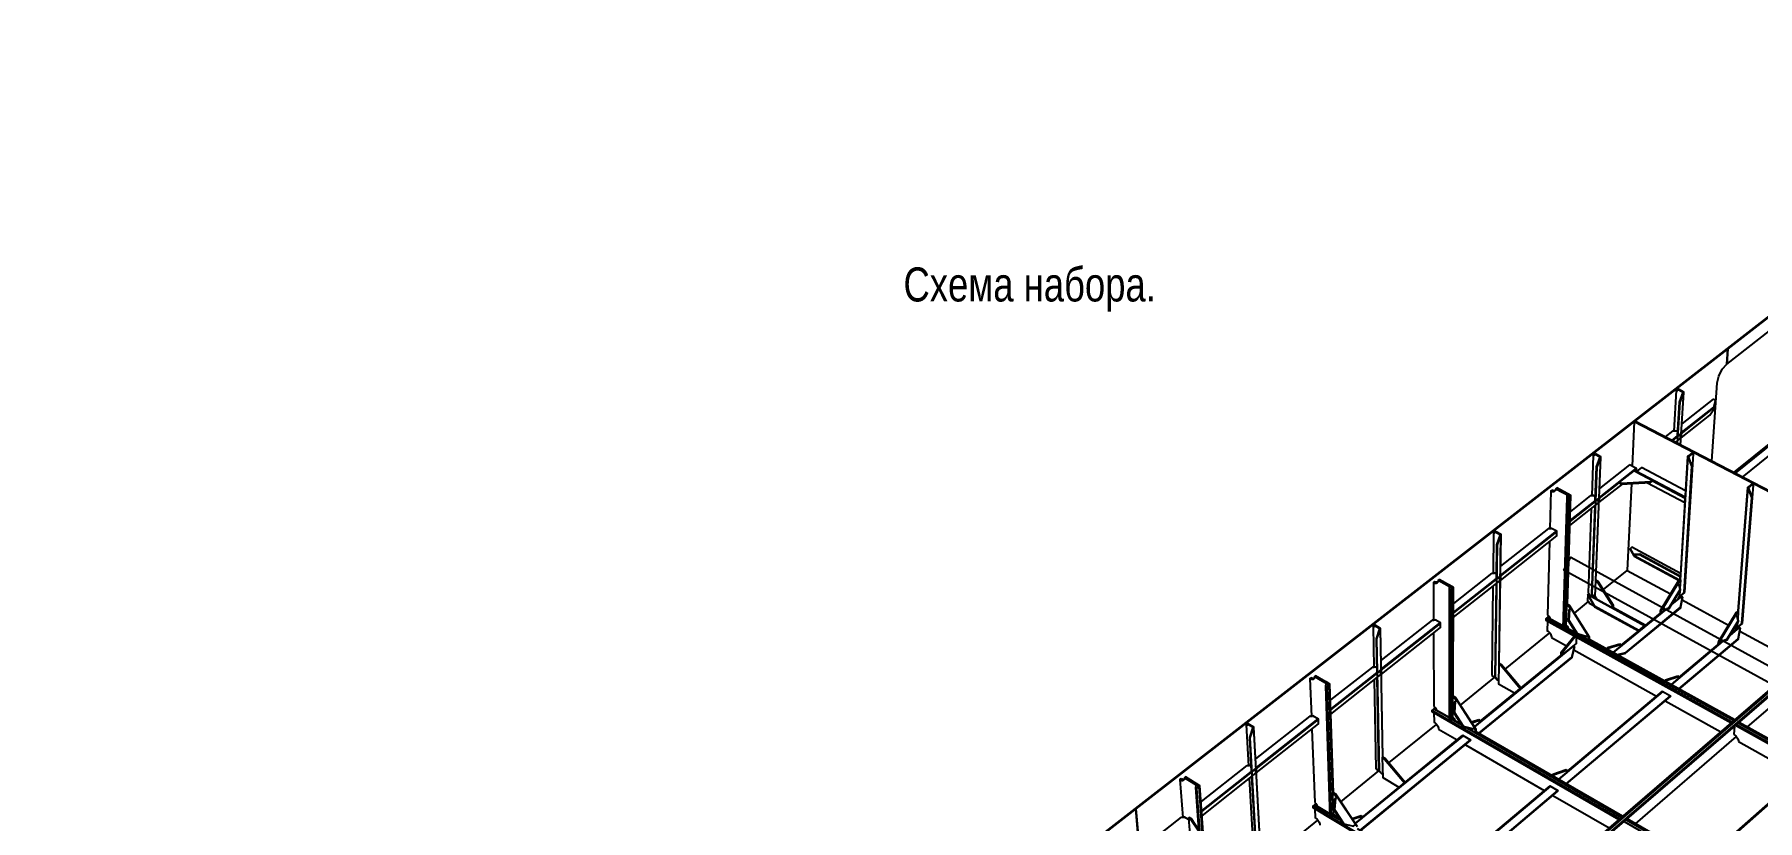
# Model space of a CAD drawing. Header units: millimetres. Extents: x 149544 to 197467, y -3118 to 25363.
# Drawn here: x 189369 to 193917, y 3434 to 5510 of the extents above; entities that cross this region are included whole.
import ezdxf

# ---------------------------------------------------------------- set-up
doc = ezdxf.new("R2010")
doc.units = ezdxf.units.MM
doc.header["$MEASUREMENT"] = 0
doc.layers.add('pen_7', color=1, linetype='Continuous')
doc.styles.add('style5', font='arial.ttf', dxfattribs={"height": 3})

msp = doc.modelspace()

# ---------------------------------------------------------------- linework, layer by layer
at = {"color": 0, "linetype": 'Continuous'}
for p, q in [((193838.9, 4680.1), (193837, 4681)), ((193706.7, 4570.5), (193706.2, 4570.3)), ((193714.1, 4425.8), (193722.4, 4565.7)), ((193706.4, 4449.5), (193711.7, 4538.7)), ((193715.9, 4456.9), (193802.2, 4524.9)), ((193800.1, 4546.9), (193717.4, 4481.9)), ((194076, 4532), (193854, 4353.1)), ((193857.7, 4351.2), (194067.2, 4520.2)), ((193705.2, 4450.1), (193690.2, 4438.2)), ((193715, 4456.2), (193691.4, 4437.6)), ((193691.4, 4437.6), (193706.4, 4449.5)), ((193691.4, 4437.6), (193706.4, 4449.5)), ((193704.4, 4436.1), (193704.1, 4431)), ((193706.4, 4449.5), (193705.2, 4450.1)), ((193706.4, 4449.5), (193705.2, 4450.1)), ((193705.3, 4430.4), (193705.7, 4437.2)), ((193715.2, 4444.6), (193715.9, 4456.9)), ((193715.9, 4455.7), (193715.9, 4456.9)), ((193487.5, 4399.9), (193487, 4399.7)), ((193489.2, 4278.2), (193492.6, 4367.6)), ((193490.5, 4069), (193503.3, 4394.9)), ((193579.5, 4373.5), (193500, 4311)), ((193732.7, 4395.7), (193712.6, 4069.8)), ((193745.7, 4402.2), (193745.5, 4402.2)), ((193499, 4286), (193597.8, 4363.8)), ((193726, 4286.8), (193596.7, 4354.9)), ((193727.1, 4305.3), (193611.2, 4366.3)), ((193382.8, 4305.4), (193381.2, 4304.9)), ((193415.2, 4005), (193424.3, 4292.4)), ((193498, 4285.2), (193422.2, 4225.4)), ((193487.9, 4278.9), (193422.2, 4227.1)), ((193422.2, 4225.4), (193489.2, 4278.2)), ((193422.2, 4225.4), (193489.2, 4278.2)), ((193489.2, 4278.2), (193487.9, 4278.9)), ((193489.2, 4278.2), (193487.9, 4278.9)), ((193498.5, 4273.7), (193499, 4286)), ((193498.9, 4284.7), (193499, 4286)), ((193726, 4286.8), (193725.2, 4274.5)), ((193726, 4286.8), (193725.9, 4285.5)), ((193890.8, 4313.4), (193865.4, 3987.5)), ((193903.7, 4320), (193903.5, 4320)), ((193478.3, 4257.7), (193470, 4035.2)), ((193224.1, 4195), (193223.7, 4194.8)), ((193235.3, 3849), (193240, 4189.6)), ((193228.2, 4072.6), (193229.4, 4161.9)), ((193368.2, 4170.8), (193363, 3976.5)), ((193510.2, 4044), (193573.2, 4094.9)), ((193591.7, 4131.9), (193710.4, 4068)), ((193605.8, 4136.5), (193713.1, 4078.7)), ((193072.6, 4063.7), (193071.1, 4063.3)), ((193113.9, 3762.4), (193114.2, 4049.7)), ((193215.4, 4087.2), (193114.2, 4007.6)), ((193237.4, 4079.8), (193114.2, 3982.6)), ((193227, 4073.2), (193114.2, 3984.3)), ((193114.2, 3982.6), (193228.2, 4072.6)), ((193114.2, 3982.6), (193228.2, 4072.6)), ((193218.5, 4052.7), (193215.8, 3817.5)), ((193227, 4073.2), (193228.2, 4072.6)), ((193227, 4073.2), (193228.2, 4072.6)), ((193238.3, 4068.3), (193238.5, 4080.6)), ((193238.4, 4079.4), (193238.5, 4080.6)), ((193713.1, 4078.7), (193712.6, 4069.8)), ((193433.6, 3982.1), (193471.1, 4012.3)), ((193473.8, 4030.2), (193470.8, 4031.9)), ((193488.6, 4022.1), (193488.7, 4024.7)), ((193491.3, 4020.6), (193488.6, 4022.1)), ((193491.3, 4020.6), (193488.6, 4022.1)), ((193716.2, 4025.8), (193690.2, 4004.4)), ((193714.4, 4026.8), (193709.1, 4022.4)), ((193711.1, 4025.2), (193725.2, 4036.8)), ((193717.9, 4016.6), (193840.5, 3950.2)), ((193849.7, 3693.7), (193358, 3966.7)), ((193403, 3948.4), (193362.9, 3970.6)), ((193367.9, 3971.1), (193365.3, 3972.6)), ((193604, 3935.9), (193487, 4000.2)), ((193673.8, 3990.8), (193536.4, 3877.7)), ((193536.4, 3877.7), (193673.8, 3990.8)), ((193620.8, 3949.7), (193536.5, 3995.9)), ((193660.2, 3982.1), (193555.6, 3896)), ((193660.2, 3982.1), (193555.6, 3896)), ((193683.3, 3994.9), (193677.3, 3993)), ((192906, 3947.4), (192905.6, 3947.3)), ((192913.1, 3824.2), (192911.4, 3913.6)), ((192928.2, 3601.4), (192921.9, 3941.6)), ((193062.1, 3929.3), (193062.9, 3735.1)), ((193250.7, 3834.2), (193368.7, 3929.6)), ((193373.5, 3917.2), (193413.2, 3895.1)), ((193438.5, 3928.6), (193410.9, 3944)), ((193410.9, 3944), (193438.5, 3928.6)), ((193413.3, 3946), (193413.4, 3948.5)), ((193416.3, 3944.3), (193413.3, 3946)), ((193416.3, 3944.3), (193413.3, 3946)), ((193854.5, 3697.9), (193445.3, 3924.9)), ((193471.9, 3916.8), (193468.1, 3922.8)), ((193856.9, 3699.9), (193473.6, 3912.5)), ((193620.8, 3949.7), (193604, 3935.9)), ((193620.8, 3949.7), (193619.3, 3948.5)), ((193868.3, 3943.5), (193843.9, 3922.9)), ((193866.5, 3944.5), (193861.3, 3940.2)), ((193863.2, 3942.8), (193877.3, 3954.6)), ((193870.1, 3934.1), (194015.2, 3855.6)), ((194073.6, 3873.2), (190917.8, 1154.4)), ((193430.6, 3894.9), (193169.6, 3682)), ((193169.6, 3682), (193430.6, 3894.9)), ((193398.1, 3870.8), (193183.5, 3695.9)), ((193398.1, 3870.8), (193183.5, 3695.9)), ((193429.5, 3874.1), (193429.9, 3874.5)), ((193429.9, 3874.5), (193430, 3876.2)), ((193432, 3884.7), (193650.5, 3762.9)), ((193520.9, 3890), (193518.2, 3887.8)), ((193550.6, 3869.8), (193553.2, 3871.9)), ((193825.6, 3907.6), (193689.3, 3792.9)), ((193689.3, 3792.9), (193825.6, 3907.6)), ((193812.5, 3899.1), (193708.4, 3811.6)), ((193812.5, 3899.1), (193708.4, 3811.6)), ((194009.3, 3826.6), (190911.2, 1159.9)), ((190911.2, 1159.9), (194009.3, 3826.6)), ((192900.4, 3839.6), (192789.7, 3752.5)), ((192911.9, 3824.9), (192790.4, 3729.2)), ((192922.8, 3831.8), (192790.5, 3727.5)), ((192790.5, 3727.5), (192913.1, 3824.2)), ((192790.5, 3727.5), (192913.1, 3824.2)), ((192911.9, 3824.9), (192913.1, 3824.2)), ((192911.9, 3824.9), (192913.1, 3824.2)), ((192924.1, 3820.4), (192923.9, 3832.7)), ((192923.9, 3831.5), (192923.9, 3832.7)), ((193890.7, 3681.2), (194053.4, 3821.8)), ((193994, 3817.9), (190907.9, 1162.6)), ((193994, 3817.9), (190907.9, 1162.6)), ((192746.5, 3809.7), (192745.2, 3809.4)), ((192797.7, 3507.7), (192788.3, 3794.5)), ((192905, 3805.3), (192909.8, 3570.4)), ((193132.9, 3738.9), (193224.1, 3812.7)), ((193215.8, 3817.5), (193225, 3812.2)), ((193292, 3784.4), (193290.5, 3783.2)), ((193665.5, 3775.5), (193413.5, 3563.7)), ((193665.5, 3775.5), (193413.5, 3563.7)), ((193665.5, 3775.5), (193687.1, 3763.5)), ((193665.5, 3775.5), (193667.4, 3774.5)), ((193674.1, 3805), (193671.5, 3802.8)), ((193067.7, 3730), (193065.5, 3731.3)), ((193667.4, 3774.5), (193391.9, 3542.8)), ((193391.9, 3542.8), (193667.4, 3774.5)), ((193411.8, 3531.3), (193687.1, 3763.5)), ((193687.1, 3763.5), (193411.8, 3531.3)), ((193413, 3530.7), (193687, 3761.8)), ((193673.3, 3750.2), (193820.1, 3668.3)), ((193687.1, 3763.5), (193687, 3761.8)), ((192571.4, 3687.1), (192571.1, 3687)), ((192943.9, 3586.2), (193070, 3688.1)), ((193553.3, 3438.7), (193057.8, 3725.1)), ((193102.9, 3706.1), (193062.9, 3729.2)), ((193135.8, 3687.2), (193111.3, 3701.3)), ((193111.3, 3701.3), (193135.8, 3687.2)), ((193113.8, 3703.4), (193113.8, 3705.6)), ((193116.6, 3701.8), (193113.8, 3703.4)), ((193116.6, 3701.8), (193113.8, 3703.4)), ((193181.7, 3700.3), (193161.9, 3693.9)), ((193856.9, 3699.9), (193849.7, 3693.7)), ((193856.9, 3699.9), (193854.5, 3697.9)), ((193862.2, 3687.5), (193861.4, 3687.5)), ((193861.4, 3687.5), (193862.2, 3687.5)), ((193864.6, 3689.5), (193863.8, 3689.6)), ((194427.7, 3379.9), (193866.5, 3691.2)), ((192581.9, 3563.2), (192577, 3652.3)), ((192605.8, 3341.5), (192587.3, 3680.8)), ((192740.6, 3675.6), (192748.1, 3481.9)), ((193140.3, 3658.2), (192855.4, 3425.9)), ((192855.4, 3425.9), (193140.3, 3658.2)), ((192867.4, 3408), (193159.7, 3646.9)), ((193159.7, 3646.9), (192867.4, 3408)), ((192868.7, 3407.3), (193159.7, 3645.2)), ((193138.5, 3659.2), (192872.3, 3442.3)), ((193138.5, 3659.2), (192872.3, 3442.3)), ((193075.1, 3675.6), (193123.9, 3647.3)), ((193138.5, 3659.2), (193159.7, 3646.9)), ((193138.5, 3659.2), (193140.3, 3658.2)), ((193558.4, 3443.1), (193149.9, 3679)), ((193159.7, 3646.9), (193159.7, 3645.2)), ((193172.6, 3672.5), (193168.6, 3678.6)), ((193560.9, 3445.2), (193174.6, 3668.3)), ((193595, 3425.6), (193861.2, 3655.7)), ((193856.7, 3683.4), (193854.9, 3661.1)), ((193866.5, 3642.4), (194028.3, 3552.3)), ((193146.3, 3634.3), (193354.1, 3513.7)), ((192569.4, 3579.4), (192448.2, 3484.1)), ((192580.7, 3563.9), (192449.8, 3460.8)), ((192592.1, 3571.2), (192450, 3459.2)), ((192450, 3459.2), (192581.9, 3563.2)), ((192450, 3459.2), (192581.9, 3563.2)), ((192580.7, 3563.9), (192581.9, 3563.2)), ((192580.7, 3563.9), (192581.9, 3563.2)), ((192593.9, 3559.8), (192593.2, 3572.1)), ((192593.3, 3570.9), (192593.2, 3572.1)), ((192817.2, 3483.7), (192917.8, 3565.1)), ((192909.8, 3570.4), (192917, 3566.1)), ((193376.9, 3555.7), (193374, 3553.2)), ((194045.1, 3564.4), (193772.6, 3323)), ((193772.6, 3323), (194045.1, 3564.4)), ((194043.2, 3565.5), (193794.1, 3345)), ((194043.2, 3565.5), (193794.1, 3345)), ((192403.5, 3542.4), (192402.3, 3542.2)), ((192454.8, 3391.1), (192445.3, 3525.9)), ((192575.5, 3545.3), (192588.7, 3311.1)), ((192986.4, 3535.3), (192984.8, 3534)), ((193370.5, 3524.9), (193079.6, 3280.3)), ((193079.6, 3280.3), (193370.5, 3524.9)), ((193099.7, 3268.2), (193390.4, 3513.3)), ((193390.4, 3513.3), (193099.7, 3268.2)), ((193100.9, 3267.5), (193390.4, 3511.6)), ((193368.6, 3526), (193104, 3303.4)), ((193368.6, 3526), (193104, 3303.4)), ((193368.6, 3526), (193390.4, 3513.3)), ((193368.6, 3526), (193370.5, 3524.9)), ((193390.4, 3513.3), (193390.4, 3511.6)), ((192276, 3464.8), (192274.1, 3465.9)), ((192285.7, 3356.3), (192276, 3464.8)), ((193242, 3170.8), (192742.9, 3471.7)), ((192788, 3452), (192748.3, 3476)), ((192752.7, 3477.1), (192751, 3478.2)), ((193377.1, 3500.4), (193525.2, 3414.5)), ((192817.6, 3434.3), (192796.9, 3446.7)), ((192796.9, 3446.7), (192817.6, 3434.3)), ((192799.6, 3448.9), (192799.6, 3450.7)), ((192802.1, 3447.4), (192799.6, 3448.9)), ((192802.1, 3447.4), (192799.6, 3448.9)), ((192870.4, 3446.7), (192846.9, 3438.7)), ((193560.9, 3445.2), (193553.3, 3438.7)), ((193560.9, 3445.2), (193558.4, 3443.1)), ((193568.8, 3434.6), (193568.1, 3434.7)), ((194136.8, 3109), (193570.5, 3436.1))]:
    msp.add_line(p, q, dxfattribs=at)
for points in [[(194905.4, 5509.5), (193838.9, 4680.1), (193836, 4639.5), (194097.5, 4843.6), (194106.3, 4848), (194113.1, 4846.2), (194116.6, 4838.5), (194214.5, 4915.1)], [(194903.1, 5495.4), (194905.4, 5509.5), (194903.6, 5510.2), (193837, 4681), (193838.9, 4680.1), (194905.4, 5509.5)], [(193796.4, 4383), (193810.5, 4590.2), (193814.7, 4608.1), (193824.1, 4626.2), (193836, 4639.5), (193838.9, 4680.1), (193837, 4681), (192274.1, 3465.9), (192276, 3464.8), (193838.9, 4680.1)], [(193838.9, 4680.1), (192276, 3464.8), (192285.7, 3356.3)], [(193836, 4639.5), (193836, 4639.5), (193838.9, 4680.1)], [(193721.5, 4565), (193707.3, 4572.2), (193707.2, 4571.4), (193706.9, 4570.7), (193706.5, 4570.2), (193705.9, 4569.8), (193705.2, 4569.6), (193704.4, 4569.5), (193703.6, 4569.7), (193702.8, 4570), (193696.5, 4462.2)], [(193703.7, 4570.8), (193702.8, 4570), (193703.6, 4569.7), (193704.6, 4570.4), (193703.7, 4570.8)], [(193704.6, 4570.4), (193703.6, 4569.7), (193704.4, 4569.5), (193705.4, 4570.3), (193704.6, 4570.4)], [(193705.4, 4570.3), (193704.4, 4569.5), (193705.2, 4569.6), (193706.2, 4570.3), (193705.4, 4570.3)], [(193706.2, 4570.3), (193705.2, 4569.6), (193705.9, 4569.8), (193706.6, 4570.3)], [(193714.1, 4425.8), (193722.4, 4565.7), (193721.5, 4565), (193711.7, 4538.7), (193705.3, 4430.4)], [(193706.6, 4570.3), (193705.9, 4569.8), (193706.5, 4570.2)], [(193708.3, 4573), (193707.3, 4572.2), (193721.5, 4565), (193722.4, 4565.7), (193708.3, 4573)], [(193721.5, 4565), (193720.2, 4565.6), (193710.5, 4539.4), (193711.7, 4538.7), (193721.5, 4565)], [(193722.4, 4565.7), (193721.5, 4565), (193713.2, 4426.3)], [(193722.4, 4565.7), (193721.2, 4566.4), (193720.2, 4565.6), (193721.5, 4565), (193722.4, 4565.7)], [(193711.7, 4538.7), (193710.5, 4539.4), (193705.2, 4450.1)], [(193802.2, 4524.9), (193715.9, 4456.9), (193715.2, 4444.6), (193790.8, 4504.3), (193801.9, 4520.6), (193802.2, 4524.9), (193800.9, 4525.5), (193716, 4458.6)], [(193715.9, 4456.9), (193802.2, 4524.9), (193806.2, 4543.8), (193800.1, 4546.9)], [(193715.9, 4456.9), (193715.9, 4455.7), (193802.1, 4523.7), (193802.2, 4524.9), (193715.9, 4456.9)], [(193802.2, 4524.9), (193802.1, 4523.7), (193806.1, 4542.6), (193806.2, 4543.8), (193802.2, 4524.9)], [(194067.2, 4520.2), (194066.1, 4520.7), (193856.5, 4351.8)], [(193877.5, 4340.9), (194064.6, 4492.2), (194067.2, 4520.2), (193857.7, 4351.2)], [(195273.8, 3614), (193591.9, 4488), (193586.3, 4369.9)], [(195274.7, 3614.9), (193592.9, 4488.8), (193591.9, 4488), (195273.8, 3614), (195274.7, 3614.9)], [(193705.9, 4460.9), (193701, 4463.4), (193700.3, 4463), (193699.4, 4462.6), (193698.4, 4462.4), (193697.4, 4462.2), (193696.3, 4462.2), (193695.3, 4462.4), (193694.3, 4462.7), (193693.4, 4463), (193673.1, 4447.1)], [(193700.4, 4432.9), (193714.2, 4443.9), (193715, 4456.2), (193691.4, 4437.6)], [(193692.3, 4437.1), (193714.9, 4455), (193715, 4456.2)], [(193502.3, 4394.1), (193488, 4401.6), (193487.9, 4400.8), (193487.6, 4400.1), (193487.2, 4399.6), (193486.7, 4399.2), (193486, 4399), (193485.2, 4399), (193484.4, 4399.1), (193483.5, 4399.5), (193479.5, 4291.5)], [(193490.5, 4069), (193503.3, 4394.9), (193502.3, 4394.1), (193492.6, 4367.6), (193479.8, 4032.6), (193487.7, 4021.3), (193488.6, 4022.1)], [(193484.5, 4400.3), (193483.5, 4399.5), (193484.4, 4399.1), (193485.4, 4399.9), (193484.5, 4400.3)], [(193485.4, 4399.9), (193484.4, 4399.1), (193485.2, 4399), (193486.2, 4399.7), (193485.4, 4399.9)], [(193486.2, 4399.7), (193485.2, 4399), (193486, 4399), (193487, 4399.7), (193486.2, 4399.7)], [(193487, 4399.7), (193486, 4399), (193486.7, 4399.2), (193487.3, 4399.7)], [(193487.3, 4399.7), (193486.7, 4399.2), (193487.2, 4399.6)], [(193492.6, 4367.6), (193491.4, 4368.2), (193487.9, 4278.9)], [(193489, 4402.4), (193488, 4401.6), (193502.3, 4394.1), (193503.3, 4394.9), (193489, 4402.4)], [(193503.3, 4394.9), (193502.3, 4394.1), (193489.5, 4068.3)], [(193502.3, 4394.1), (193501, 4394.8), (193491.4, 4368.2), (193492.6, 4367.6), (193502.3, 4394.1)], [(193499, 4286), (193597.8, 4363.8), (193579.5, 4373.5)], [(193503.3, 4394.9), (193502, 4395.5), (193501, 4394.8), (193502.3, 4394.1), (193503.3, 4394.9)], [(193710.6, 4025.4), (193711.1, 4025.2), (193723.1, 4037.5), (193744, 4369.6), (193734, 4395.1), (193732.7, 4395.7), (193712.6, 4069.8)], [(193713.8, 4069.2), (193734, 4395.1), (193732.7, 4395.7)], [(193744, 4369.6), (193723.1, 4037.5), (193724, 4038.3), (193745, 4370.4), (193744, 4369.6)], [(193725.2, 4036.8), (193748.3, 4402.2), (193747.6, 4401.8), (193747, 4401.5), (193746.4, 4401.5), (193746, 4401.6), (193745.6, 4401.9), (193745.3, 4402.5), (193745.2, 4403.1), (193745.2, 4403.9), (193734, 4395.1)], [(193743.9, 4404.6), (193732.7, 4395.7), (193734, 4395.1), (193745.2, 4403.9), (193743.9, 4404.6)], [(193732.7, 4395.7), (193734, 4395.1), (193734.9, 4395.8), (193733.7, 4396.5), (193732.7, 4395.7)], [(193734, 4395.1), (193744, 4369.6), (193745, 4370.4), (193734.9, 4395.8), (193734, 4395.1)], [(193745.6, 4401.9), (193746.4, 4401.5), (193747, 4401.5), (193745.7, 4402.2)], [(193746, 4401.6), (193746.4, 4401.5), (193745.6, 4401.9)], [(193746.4, 4402.4), (193745.7, 4402.2), (193747, 4401.5), (193747.6, 4401.8), (193746.4, 4402.4)], [(193747, 4402.9), (193746.4, 4402.4), (193747.6, 4401.8), (193748.3, 4402.2), (193747, 4402.9)], [(193597.8, 4363.8), (193499, 4286), (193498.5, 4273.7), (193560.5, 4322.6)], [(193499, 4286), (193498.9, 4284.7), (193551.7, 4326.3)], [(193591.5, 4357.6), (193597.7, 4362.6), (193597.8, 4363.8), (193499, 4286)], [(193595, 4355.8), (193597.6, 4359.5), (193597.8, 4363.8), (193596.6, 4364.5), (193499.1, 4287.6)], [(193551.8, 4327.5), (193551.7, 4325.7), (193557.8, 4322.5), (193557.9, 4324.3), (193551.8, 4327.5)], [(193634.7, 4328.5), (193639.6, 4332.3), (193590.6, 4358.1), (193551.8, 4327.5), (193557.9, 4324.3), (193634.7, 4328.5)], [(193557.9, 4324.3), (193557.8, 4322.5), (193634.6, 4326.6), (193634.7, 4328.5), (193557.9, 4324.3)], [(193584.1, 4323.9), (193573.2, 4094.9), (193687.8, 4032.9)], [(193611.2, 4366.3), (193596.7, 4354.9), (193726, 4286.8)], [(193726.1, 4288), (193597.6, 4355.7), (193596.7, 4354.9)], [(193627.1, 4326.2), (193725.2, 4274.5), (193726, 4286.8), (193596.7, 4354.9), (193726, 4286.8)], [(193634.7, 4328.5), (193634.6, 4326.6), (193639.5, 4330.5), (193639.6, 4332.3), (193634.7, 4328.5)], [(193639.5, 4331.1), (193725.9, 4285.5), (193726, 4286.8)], [(193877.3, 3954.6), (193906.3, 4320.1), (193905.6, 4319.6), (193905, 4319.4), (193904.4, 4319.3), (193904, 4319.4), (193903.6, 4319.8), (193903.4, 4320.3), (193903.2, 4320.9), (193903.2, 4321.7), (193892.1, 4312.7)], [(193902, 4322.4), (193890.8, 4313.4), (193892.1, 4312.7), (193903.2, 4321.7), (193902, 4322.4)], [(193421.8, 4290.5), (193384.5, 4310.4), (193384.2, 4308.1), (193383.4, 4306.1), (193382.2, 4304.6), (193380.6, 4303.5), (193378.7, 4302.9), (193376.5, 4302.9), (193374.2, 4303.5), (193371.7, 4304.5), (193369.1, 4204.5)], [(193374.3, 4306.5), (193371.7, 4304.5), (193374.2, 4303.5), (193376.7, 4305.4), (193374.3, 4306.5)], [(193376.7, 4305.4), (193374.2, 4303.5), (193376.5, 4302.9), (193379, 4304.9), (193376.7, 4305.4)], [(193379, 4304.9), (193376.5, 4302.9), (193378.7, 4302.9), (193381.2, 4304.9), (193379, 4304.9)], [(193381.2, 4304.9), (193378.7, 4302.9), (193380.6, 4303.5), (193382.5, 4305)], [(193382.5, 4305), (193380.6, 4303.5), (193382.2, 4304.6)], [(193387, 4312.4), (193384.5, 4310.4), (193421.8, 4290.5), (193424.3, 4292.4), (193387, 4312.4)], [(193406, 3940), (193416.8, 4286.5), (193413.4, 4288.3), (193402.8, 3941.8), (193406, 3940)], [(193415.2, 4005), (193424.3, 4292.4), (193416.8, 4286.5), (193406, 3940), (193413.3, 3946)], [(193424.3, 4292.4), (193421.8, 4290.5), (193410.9, 3944), (193413.3, 3946), (193413.4, 3948.5)], [(193424.3, 4292.4), (193414.4, 4297.8), (193413.4, 4288.3), (193416.8, 4286.5), (193424.3, 4292.4)], [(193421.8, 4213.1), (193497.5, 4272.9), (193498, 4285.2), (193422.2, 4225.4)], [(193422.2, 4224.2), (193498, 4283.9), (193498, 4285.2)], [(193488.4, 4290.3), (193483.9, 4292.7), (193483.2, 4292.2), (193482.3, 4291.8), (193481.3, 4291.6), (193480.2, 4291.4), (193479.2, 4291.5), (193478.1, 4291.6), (193477.1, 4291.9), (193476.2, 4292.3), (193423, 4250.4)], [(193862.8, 3943), (193863.2, 3942.8), (193875.7, 3955.1), (193902, 4287.1), (193892.1, 4312.7), (193890.8, 4313.4), (193865.4, 3987.5)], [(193866.7, 3986.8), (193892.1, 4312.7), (193890.8, 4313.4)], [(193902, 4287.1), (193875.7, 3955.1), (193876.7, 3955.9), (193903, 4287.9), (193902, 4287.1)], [(193890.8, 4313.4), (193892.1, 4312.7), (193893.1, 4313.5), (193891.8, 4314.2), (193890.8, 4313.4)], [(193892.1, 4312.7), (193902, 4287.1), (193903, 4287.9), (193893.1, 4313.5), (193892.1, 4312.7)], [(193904.3, 4320.3), (193903.7, 4320), (193905, 4319.4), (193905.6, 4319.6), (193904.3, 4320.3)], [(193903.7, 4319.7), (193904.4, 4319.3), (193905, 4319.4), (193903.7, 4320)], [(193904, 4319.4), (193904.4, 4319.3), (193903.7, 4319.7)], [(193905, 4320.7), (193904.3, 4320.3), (193905.6, 4319.6), (193906.3, 4320.1), (193905, 4320.7)], [(193487.4, 4264.9), (193478.6, 4033.2), (193479.8, 4032.6), (193488.7, 4265.9)], [(193238.9, 4188.8), (193224.6, 4196.6), (193224.5, 4195.8), (193224.2, 4195.1), (193223.8, 4194.6), (193223.3, 4194.2), (193222.6, 4194), (193221.9, 4194), (193221, 4194.2), (193220.2, 4194.6), (193218.9, 4086.4)], [(193221.2, 4195.4), (193220.2, 4194.6), (193221, 4194.2), (193222.1, 4195), (193221.2, 4195.4)], [(193222.1, 4195), (193221, 4194.2), (193221.9, 4194), (193222.9, 4194.8), (193222.1, 4195)], [(193222.9, 4194.8), (193221.9, 4194), (193222.6, 4194), (193223.7, 4194.8), (193222.9, 4194.8)], [(193223.7, 4194.8), (193222.6, 4194), (193223.3, 4194.2), (193223.9, 4194.7)], [(193223.9, 4194.7), (193223.3, 4194.2), (193223.8, 4194.6)], [(193225.6, 4197.4), (193224.6, 4196.6), (193238.9, 4188.8), (193240, 4189.6), (193225.6, 4197.4)], [(193235.3, 3849), (193240, 4189.6), (193238.9, 4188.8), (193229.4, 4161.9), (193224.9, 3813.2), (193231.2, 3805.3), (193233.2, 3806.9)], [(193238.9, 4188.8), (193237.7, 4189.5), (193228.1, 4162.6), (193229.4, 4161.9), (193238.9, 4188.8)], [(193240, 4189.6), (193238.9, 4188.8), (193234.3, 3848.2)], [(193240, 4189.6), (193238.7, 4190.3), (193237.7, 4189.5), (193238.9, 4188.8), (193240, 4189.6)], [(193238.5, 4080.6), (193238.3, 4068.3), (193387.2, 4185.9), (193387.6, 4198.2), (193238.5, 4080.6), (193387.6, 4198.2), (193386.4, 4198.8), (193238.5, 4082.3)], [(193387.6, 4198.2), (193238.5, 4080.6), (193238.4, 4079.4), (193387.6, 4196.9), (193387.6, 4198.2)], [(193238.5, 4080.6), (193387.6, 4198.2), (193373.5, 4205.8), (193372.7, 4205.3), (193371.8, 4204.9), (193370.8, 4204.7), (193369.7, 4204.5), (193368.7, 4204.5), (193367.6, 4204.7), (193366.6, 4205), (193365.7, 4205.4), (193238.8, 4105.6)], [(193229.4, 4161.9), (193228.1, 4162.6), (193227, 4073.2)], [(193580.5, 4150.7), (193591.7, 4131.9), (193591.8, 4133.1), (193580.6, 4151.9), (193580.5, 4150.7)], [(193713.6, 4086.7), (193585.3, 4155.7), (193580.6, 4151.9), (193591.8, 4133.1)], [(193712.6, 4069.8), (193713.1, 4078.7), (193605.8, 4136.5), (193591.9, 4136.1), (193591.7, 4131.9), (193710.4, 4068)], [(193711.2, 4068.7), (193591.8, 4133.1), (193591.7, 4131.9)], [(193591.9, 4136.1), (193605.8, 4136.5), (193606.8, 4137.2), (193592.9, 4136.8), (193591.9, 4136.1)], [(193713.2, 4079.9), (193606.8, 4137.2), (193605.8, 4136.5)], [(193111.6, 4047.6), (193074, 4068.6), (193073.7, 4066.3), (193073, 4064.3), (193071.9, 4062.8), (193070.3, 4061.7), (193068.5, 4061.2), (193066.3, 4061.3), (193064, 4061.9), (193061.5, 4063), (193062, 3962.8)], [(193064.2, 4065), (193061.5, 4063), (193064, 4061.9), (193066.6, 4063.9), (193064.2, 4065)], [(193066.6, 4063.9), (193064, 4061.9), (193066.3, 4061.3), (193069, 4063.3), (193066.6, 4063.9)], [(193069, 4063.3), (193066.3, 4061.3), (193068.5, 4061.2), (193071.1, 4063.3), (193069, 4063.3)], [(193071.1, 4063.3), (193068.5, 4061.2), (193070.3, 4061.7), (193072.2, 4063.2)], [(193072.2, 4063.2), (193070.3, 4061.7), (193071.9, 4062.8)], [(193076.6, 4070.6), (193074, 4068.6), (193111.6, 4047.6), (193114.2, 4049.7), (193076.6, 4070.6)], [(193114.2, 4049.7), (193104.2, 4055.3), (193102.9, 4045.3), (193106.3, 4043.4), (193114.2, 4049.7)], [(193113.9, 3762.4), (193114.2, 4049.7), (193106.3, 4043.4), (193106.2, 3697.2), (193113.8, 3703.4)], [(193114.2, 4049.7), (193111.6, 4047.6), (193111.3, 3701.3), (193113.8, 3703.4), (193113.8, 3705.6)], [(193114.1, 3981.4), (193237.4, 4078.6), (193237.4, 4079.8), (193114.2, 3982.6)], [(193114.1, 3970.3), (193237.3, 4067.5), (193237.4, 4079.8)], [(193227.1, 4085.5), (193223.3, 4087.6), (193222.5, 4087.1), (193221.6, 4086.7), (193220.6, 4086.5), (193219.5, 4086.4), (193218.4, 4086.4), (193217.3, 4086.5), (193216.3, 4086.8), (193215.4, 4087.2)], [(193226.8, 4059.3), (193223.7, 3813.8), (193224.9, 3813.2), (193228.1, 4060.2)], [(193535.3, 4000.5), (193495, 4064.6), (193489, 4067.9), (193487.4, 4026.8), (193493.2, 4017.7), (193535, 3994.7), (193535.3, 4000.5)], [(193496.5, 4065.8), (193490.5, 4069), (193489, 4067.9), (193495, 4064.6), (193496.5, 4065.8)], [(193536.7, 4001.7), (193496.5, 4065.8), (193495, 4064.6), (193535.3, 4000.5), (193536.7, 4001.7)], [(193707.9, 4066), (193660.5, 3988), (193662.3, 3987), (193709.7, 4065), (193707.9, 4066)], [(193709.7, 4065), (193662.3, 3987), (193662, 3981.1), (193673.8, 3990.8)], [(193666.3, 3993.6), (193671.2, 3991), (193683.3, 3994.9), (193713, 4043.9), (193710.5, 4055.8), (193705.7, 4058.4), (193666.3, 3993.6)], [(193712.6, 4069.8), (193707.9, 4066), (193709.7, 4065), (193714.4, 4068.9), (193712.6, 4069.8)], [(193713, 4046.6), (193714.4, 4068.9), (193709.7, 4065)], [(193712.2, 4047.8), (193713, 4043.9), (193713.7, 4043.2), (193711.3, 4055), (193710.5, 4055.8)], [(193106.2, 3697.2), (193106.3, 4043.4), (193102.9, 4045.3), (193102.9, 3699), (193106.2, 3697.2)], [(193423.4, 3993.5), (193419.3, 4000.1), (193413.2, 4003.4), (193411.5, 3950.2), (193415.7, 3946.2), (193417.4, 3941), (193437.9, 3929.7)], [(193421.2, 4001.7), (193415.2, 4005), (193413.2, 4003.4), (193419.3, 4000.1), (193421.2, 4001.7)], [(193619.3, 3948.5), (193469.3, 4030.7), (193468.7, 4014.4), (193469.5, 4013.9), (193470.3, 4013.2), (193471, 4012.4), (193471.6, 4011.6), (193472.1, 4010.7), (193472.5, 4009.8), (193472.7, 4008.9), (193472.7, 4008), (193485.5, 4001)], [(193470.8, 4031.9), (193469.3, 4030.7), (193619.3, 3948.5), (193620.8, 3949.7), (193536.5, 3995.9)], [(193473.8, 4030.2), (193470.8, 4031.9), (193469.3, 4030.7), (193487, 4000.2), (193604, 3935.9), (193620.8, 3949.7)], [(193469.3, 4030.7), (193469.3, 4029), (193487, 3998.4), (193487, 4000.2), (193469.3, 4030.7)], [(193470, 4035.2), (193470.8, 4034.7), (193471.5, 4034), (193472.2, 4033.2), (193472.9, 4032.4), (193473.4, 4031.5), (193473.7, 4030.6), (193473.9, 4029.7), (193474, 4028.8), (193487.7, 4021.3)], [(193479.8, 4032.6), (193478.6, 4033.2), (193486.5, 4022), (193487.7, 4021.3), (193479.8, 4032.6)], [(193487.9, 4026.1), (193487.7, 4021.3), (193488.6, 4022.1), (193488.7, 4024.7)], [(193546.6, 3872), (193568.5, 3877.4), (193713.6, 3997.2), (193719.2, 4024.2), (193714.4, 4026.8)], [(193713, 4043.9), (193683.3, 3994.9), (193684, 3994.2), (193713.7, 4043.2), (193713, 4043.9)], [(193690.2, 4004.4), (193706.8, 4018.1), (193711.9, 4027.8), (193712.7, 4041.5)], [(193690.2, 4004.4), (193716.2, 4025.8), (193714.4, 4026.8), (193709.1, 4022.4)], [(193710.6, 4025.4), (193711.1, 4025.2), (193711.2, 4026.4)], [(193723.1, 4037.5), (193711.1, 4025.2), (193712, 4025.9), (193724, 4038.3), (193723.1, 4037.5)], [(193713.6, 3997.2), (193713.4, 3995.4), (193719.1, 4022.4), (193719.2, 4024.2), (193713.6, 3997.2)], [(192923.9, 3832.7), (193080.5, 3956.1), (193066.3, 3964.1), (193065.5, 3963.6), (193064.5, 3963.2), (193063.5, 3962.9), (193062.4, 3962.8), (193061.3, 3962.8), (193060.2, 3963), (193059.2, 3963.3), (193058.3, 3963.7), (192923.4, 3857.7)], [(193358, 3966.7), (193357.9, 3963.5), (193847.4, 3691.7)], [(193365.3, 3972.6), (193358, 3966.7), (193849.7, 3693.7), (193856.9, 3699.9), (193473.6, 3912.5)], [(193362.6, 3960.9), (193361.9, 3935.5), (193364.2, 3934), (193366.5, 3932.1), (193368.5, 3929.9), (193370.3, 3927.4), (193371.7, 3924.8), (193372.8, 3922.2), (193373.4, 3919.6), (193373.5, 3917.2)], [(193367.9, 3971.1), (193365.3, 3972.6), (193362.9, 3970.6), (193403, 3948.4)], [(193363, 3976.5), (193364.2, 3975.7), (193365.3, 3974.8), (193366.3, 3973.6), (193367.2, 3972.4), (193367.9, 3971.1), (193368.5, 3969.8), (193368.8, 3968.5), (193368.8, 3967.3), (193403, 3948.4)], [(193417, 3962.6), (193418.8, 3963.3), (193420.8, 3990.7), (193419, 3990), (193417, 3962.6)], [(193439.9, 3926.4), (193441.7, 3927.1), (193418.8, 3963.3), (193417, 3962.6), (193439.9, 3926.4)], [(193425.2, 3994.3), (193420.8, 3990.7), (193418.8, 3963.3), (193441.7, 3927.1), (193465.2, 3920.4), (193469.6, 3924), (193425.2, 3994.3)], [(193419, 3990), (193420.8, 3990.7), (193425.2, 3994.3), (193423.4, 3993.5), (193419, 3990)], [(193473.9, 3918.4), (193421.2, 4001.7), (193419.3, 4000.1), (193423.4, 3993.5)], [(193487, 4000.2), (193487, 3998.4), (193602.7, 3934.8)], [(193536.5, 3995.9), (193536.7, 4001.7), (193535.3, 4000.5), (193535, 3994.7), (193536.5, 3995.9)], [(193568.5, 3877.4), (193568.4, 3875.7), (193713.4, 3995.4), (193713.6, 3997.2), (193568.5, 3877.4)], [(193660.5, 3988), (193660.2, 3982.1), (193662, 3981.1), (193662.3, 3987), (193660.5, 3988)], [(193666.3, 3993.6), (193667.1, 3992.9), (193671.9, 3990.2), (193671.2, 3991)], [(193671.2, 3991), (193671.9, 3990.2), (193684, 3994.2), (193683.3, 3994.9)], [(193860.7, 3983.5), (193812.9, 3904.9), (193814.8, 3903.9), (193862.6, 3982.5), (193860.7, 3983.5)], [(193862.6, 3982.5), (193814.8, 3903.9), (193814.3, 3898.1), (193825.6, 3907.6)], [(193818.8, 3910.6), (193823.7, 3907.9), (193836, 3911.9), (193866, 3961.2), (193863.5, 3973.2), (193858.5, 3975.9), (193818.8, 3910.6)], [(193866, 3961.2), (193836, 3911.9), (193836.7, 3911.2), (193866.7, 3960.5), (193866, 3961.2)], [(193843.9, 3922.9), (193858.9, 3935.6), (193864.1, 3945.4), (193865, 3957.7)], [(193865.4, 3987.5), (193860.7, 3983.5), (193862.6, 3982.5), (193867.3, 3986.5), (193865.4, 3987.5)], [(193865.7, 3965.6), (193867.3, 3986.5), (193862.6, 3982.5)], [(193863.5, 3973.2), (193866, 3961.2), (193866.7, 3960.5), (193864.2, 3972.5), (193863.5, 3973.2)], [(192920.8, 3940.8), (192906.3, 3949), (192906.3, 3948.2), (192906, 3947.5), (192905.7, 3947), (192905.1, 3946.6), (192904.5, 3946.4), (192903.7, 3946.5), (192902.9, 3946.7), (192902.1, 3947.1), (192904.3, 3838.7)], [(192903.1, 3947.9), (192902.1, 3947.1), (192902.9, 3946.7), (192904, 3947.5), (192903.1, 3947.9)], [(192904, 3947.5), (192902.9, 3946.7), (192903.7, 3946.5), (192904.8, 3947.3), (192904, 3947.5)], [(192904.8, 3947.3), (192903.7, 3946.5), (192904.5, 3946.4), (192905.6, 3947.3), (192904.8, 3947.3)], [(192905.6, 3947.3), (192904.5, 3946.4), (192905.1, 3946.6), (192905.8, 3947.1)], [(192905.8, 3947.1), (192905.1, 3946.6), (192905.7, 3947)], [(192907.4, 3949.8), (192906.3, 3949), (192920.8, 3940.8), (192921.9, 3941.6), (192907.4, 3949.8)], [(192920.8, 3940.8), (192919.5, 3941.5), (192910.1, 3914.3), (192911.4, 3913.6), (192920.8, 3940.8)], [(192911.4, 3913.6), (192910.1, 3914.3), (192911.9, 3824.9)], [(192928.2, 3601.4), (192921.9, 3941.6), (192920.8, 3940.8), (192911.4, 3913.6), (192918.2, 3565.2), (192925.3, 3557.6), (192927.4, 3559.3)], [(192921.9, 3941.6), (192920.6, 3942.3), (192919.5, 3941.5), (192920.8, 3940.8), (192921.9, 3941.6)], [(192921.9, 3941.6), (192920.8, 3940.8), (192927.1, 3600.6)], [(192923.9, 3832.7), (192924.1, 3820.4), (193080.5, 3943.8), (193080.5, 3956.1), (192923.9, 3832.7), (193080.5, 3956.1), (193079.3, 3956.8), (192923.9, 3834.4)], [(193080.5, 3956.1), (192923.9, 3832.7), (192923.9, 3831.5), (193080.5, 3954.9), (193080.5, 3956.1)], [(193433.3, 3919.9), (193398.2, 3876.7), (193400, 3875.6), (193435.1, 3918.9), (193433.3, 3919.9)], [(193437.7, 3919.2), (193435.1, 3918.9), (193400, 3875.6), (193399.9, 3869.8)], [(193399.9, 3869.8), (193438.9, 3901.6), (193439.4, 3917.7), (193438.7, 3918.7)], [(193435.9, 3920.2), (193433.3, 3919.9), (193435.1, 3918.9), (193437.7, 3919.2)], [(193463.4, 3919.7), (193465.2, 3920.4), (193441.7, 3927.1), (193439.9, 3926.4), (193463.4, 3919.7)], [(193445.3, 3924.9), (193854.5, 3697.9), (193856.9, 3699.9)], [(193447.8, 3924.2), (193471.7, 3910.9), (193471.9, 3916.8)], [(193468.1, 3922.8), (193471.9, 3916.8), (193473.9, 3918.4)], [(193473.6, 3912.5), (193473.9, 3918.4), (193471.9, 3916.8), (193471.7, 3910.9), (193473.6, 3912.5)], [(193709, 3782), (193866.1, 3914.4), (193871.4, 3941.8), (193866.5, 3944.5)], [(193710.2, 3781.3), (193865.9, 3912.6), (193866.1, 3914.4), (193709, 3782)], [(193836, 3911.9), (193823.7, 3907.9), (193824.5, 3907.2), (193836.7, 3911.2), (193836, 3911.9)], [(193843.9, 3922.9), (193868.3, 3943.5), (193866.5, 3944.5), (193861.3, 3940.2)], [(193862.8, 3943), (193863.2, 3942.8), (193863.3, 3944)], [(193875.7, 3955.1), (193863.2, 3942.8), (193864.2, 3943.6), (193876.7, 3955.9), (193875.7, 3955.1)], [(193866.1, 3914.4), (193865.9, 3912.6), (193871.2, 3940.1), (193871.4, 3941.8), (193866.1, 3914.4)], [(190917.8, 1154.4), (194073.6, 3873.2), (194064.8, 3877.9)], [(190919.9, 1152.7), (194073.3, 3870.1), (194073.6, 3873.2)], [(193181.2, 3664.5), (193427.1, 3865.5), (193433.6, 3893.2), (193430.6, 3894.9)], [(193398.2, 3876.7), (193398.1, 3870.8), (193399.9, 3869.8), (193400, 3875.6), (193398.2, 3876.7)], [(193427.1, 3865.5), (193427, 3863.7), (193433.5, 3891.4), (193433.6, 3893.2), (193427.1, 3865.5)], [(193555.8, 3899.3), (193522.7, 3889), (193520, 3886.8)], [(193520, 3886.8), (193522.7, 3889), (193520.9, 3890)], [(193553.9, 3900.3), (193520.9, 3890), (193522.7, 3889), (193555.8, 3899.3), (193553.9, 3900.3)], [(193536.4, 3877.7), (193555.5, 3893.4), (193555.8, 3899.3)], [(193548.7, 3870.8), (193568.4, 3875.7), (193568.5, 3877.4), (193546.6, 3872)], [(193812.9, 3904.9), (193812.5, 3899.1), (193814.3, 3898.1), (193814.8, 3903.9), (193812.9, 3904.9)], [(193823.7, 3907.9), (193818.8, 3910.6), (193819.5, 3909.9), (193824.5, 3907.2), (193823.7, 3907.9)], [(192790.5, 3726.3), (192922.8, 3830.6), (192922.8, 3831.8), (192790.5, 3727.5)], [(192790.9, 3715.3), (192923, 3819.6), (192922.8, 3831.8)], [(192911.6, 3838.3), (192908.5, 3840.1), (192907.7, 3839.5), (192906.8, 3839.1), (192905.7, 3838.8), (192904.6, 3838.7), (192903.5, 3838.7), (192902.4, 3838.9), (192901.4, 3839.2), (192900.4, 3839.6)], [(193182.4, 3663.8), (193427, 3863.7), (193427.1, 3865.5), (193181.2, 3664.5)], [(193233.8, 3847.8), (193233.1, 3795.2), (193275.6, 3771)], [(193241.3, 3845.6), (193235.3, 3849), (193233.8, 3847.8), (193239.8, 3844.4), (193241.3, 3845.6)], [(193290.5, 3783.2), (193239.8, 3844.4), (193233.8, 3847.8)], [(193292, 3784.4), (193241.3, 3845.6), (193239.8, 3844.4), (193290.5, 3783.2), (193292, 3784.4)], [(192785.5, 3792.3), (192747.6, 3814.4), (192747.5, 3812.1), (192746.9, 3810.1), (192745.8, 3808.6), (192744.3, 3807.6), (192742.4, 3807.2), (192740.3, 3807.3), (192738, 3808), (192735.5, 3809.1), (192739.4, 3708.9)], [(192738.3, 3811.3), (192735.5, 3809.1), (192738, 3808), (192740.8, 3810.1), (192738.3, 3811.3)], [(192740.8, 3810.1), (192738, 3808), (192740.3, 3807.3), (192743.1, 3809.5), (192740.8, 3810.1)], [(192743.1, 3809.5), (192740.3, 3807.3), (192742.4, 3807.2), (192745.2, 3809.4), (192743.1, 3809.5)], [(192745.2, 3809.4), (192742.4, 3807.2), (192744.3, 3807.6), (192746.1, 3809)], [(192746.1, 3809), (192744.3, 3807.6), (192745.8, 3808.6)], [(192750.4, 3816.6), (192747.6, 3814.4), (192785.5, 3792.3), (192788.3, 3794.5), (192750.4, 3816.6)], [(192788.3, 3794.5), (192778.2, 3800.4), (192776.6, 3789.9), (192779.9, 3787.9), (192788.3, 3794.5)], [(192791.6, 3442.3), (192779.9, 3787.9), (192776.6, 3789.9), (192788.3, 3444.3), (192791.6, 3442.3)], [(192797.7, 3507.7), (192788.3, 3794.5), (192779.9, 3787.9), (192791.6, 3442.3), (192799.6, 3448.9)], [(192788.3, 3794.5), (192785.5, 3792.3), (192796.9, 3446.7), (192799.6, 3448.9), (192799.6, 3450.7)], [(192912.2, 3811), (192917, 3565.9), (192918.2, 3565.2), (192913.4, 3811.9)], [(193224.9, 3813.2), (193223.7, 3813.8), (193230, 3805.9), (193231.2, 3805.3), (193224.9, 3813.2)], [(193689.3, 3792.9), (193708.3, 3808.9), (193708.6, 3814.7), (193676, 3804), (193673.3, 3801.7)], [(193673.3, 3801.7), (193676, 3804), (193674.1, 3805)], [(193706.8, 3815.8), (193674.1, 3805), (193676, 3804), (193708.6, 3814.7), (193706.8, 3815.8)], [(193065.5, 3731.3), (193057.8, 3725.1), (193553.3, 3438.7), (193560.9, 3445.2), (193174.6, 3668.3)], [(193062.9, 3735.1), (193064.1, 3734.3), (193065.2, 3733.3), (193066.3, 3732.2), (193067.2, 3730.9), (193067.9, 3729.6), (193068.5, 3728.3), (193068.8, 3727), (193069, 3725.8), (193102.9, 3706.1)], [(193067.7, 3730), (193065.5, 3731.3), (193062.9, 3729.2), (193102.9, 3706.1)], [(193120, 3758.9), (193113.9, 3762.4), (193111.8, 3760.7), (193117.9, 3757.2), (193120, 3758.9)], [(193122.2, 3750.5), (193117.9, 3757.2), (193111.8, 3760.7), (193111.8, 3707.6), (193116.1, 3703.4), (193117.8, 3698.2), (193135.1, 3688.3)], [(193115.4, 3718.6), (193117.2, 3719.3), (193119.3, 3747.5), (193117.6, 3746.8), (193115.4, 3718.6)], [(193124, 3751.2), (193119.3, 3747.5), (193117.2, 3719.3), (193141, 3682.5), (193165.5, 3676), (193170.1, 3679.8), (193124, 3751.2)], [(193117.6, 3746.8), (193119.3, 3747.5), (193124, 3751.2), (193122.2, 3750.5), (193117.6, 3746.8)], [(193174.7, 3674.1), (193120, 3758.9), (193117.9, 3757.2), (193122.2, 3750.5)], [(192586.2, 3679.9), (192571.7, 3688.6), (192571.6, 3687.8), (192571.4, 3687.1), (192571.1, 3686.6), (192570.6, 3686.2), (192569.9, 3686.1), (192569.2, 3686.1), (192568.4, 3686.4), (192567.5, 3686.8), (192573.6, 3578.4)], [(192568.6, 3687.7), (192567.5, 3686.8), (192568.4, 3686.4), (192569.5, 3687.3), (192568.6, 3687.7)], [(192569.5, 3687.3), (192568.4, 3686.4), (192569.2, 3686.1), (192570.3, 3687), (192569.5, 3687.3)], [(192570.3, 3687), (192569.2, 3686.1), (192569.9, 3686.1), (192571.1, 3687), (192570.3, 3687)], [(192571.1, 3687), (192569.9, 3686.1), (192570.6, 3686.2), (192571.2, 3686.7)], [(192571.2, 3686.7), (192570.6, 3686.2), (192571.1, 3686.6)], [(192572.8, 3689.5), (192571.7, 3688.6), (192586.2, 3679.9), (192587.3, 3680.8), (192572.8, 3689.5)], [(192593.2, 3572.1), (192757.9, 3701.9), (192743.6, 3710.3), (192742.7, 3709.8), (192741.8, 3709.3), (192740.7, 3709), (192739.6, 3708.9), (192738.4, 3708.9), (192737.3, 3709.1), (192736.3, 3709.4), (192735.4, 3709.8), (192591.9, 3597)], [(192593.2, 3572.1), (192593.9, 3559.8), (192758.3, 3689.6), (192757.9, 3701.9), (192593.2, 3572.1), (192757.9, 3701.9), (192756.6, 3702.6), (192593.2, 3573.8)], [(192757.9, 3701.9), (192593.2, 3572.1), (192593.3, 3570.9), (192757.9, 3700.6), (192757.9, 3701.9)], [(193057.8, 3725.1), (193057.8, 3722), (193551.1, 3436.8)], [(193063, 3719), (193063.1, 3694.2), (193065.4, 3692.6), (193067.7, 3690.6), (193069.8, 3688.4), (193071.6, 3685.9), (193073.1, 3683.2), (193074.2, 3680.6), (193074.9, 3678), (193075.1, 3675.6)], [(193139.2, 3681.8), (193141, 3682.5), (193117.2, 3719.3), (193115.4, 3718.6), (193139.2, 3681.8)], [(193162.8, 3692.5), (193183.5, 3699.2), (193181.7, 3700.3)], [(193169.6, 3682), (193183.5, 3693.4), (193183.5, 3699.2), (193162.8, 3692.5)], [(193861.7, 3687.1), (193861.4, 3683.9), (194422.5, 3372.4), (194423, 3375.5), (193861.7, 3687.1)], [(193868.9, 3693.3), (193861.7, 3687.1), (194423, 3375.5), (194430.1, 3382.1), (193868.9, 3693.3)], [(194430.1, 3382.1), (193868.9, 3693.3), (193866.5, 3691.2), (194427.7, 3379.9), (194430.1, 3382.1)], [(192586.2, 3679.9), (192584.9, 3680.7), (192575.7, 3653.1), (192577, 3652.3), (192586.2, 3679.9)], [(192577, 3652.3), (192575.7, 3653.1), (192580.7, 3563.9)], [(192605.8, 3341.5), (192587.3, 3680.8), (192586.2, 3679.9), (192577, 3652.3), (192596.3, 3304.9), (192604.2, 3297.7), (192606.4, 3299.4)], [(192587.3, 3680.8), (192586.1, 3681.6), (192584.9, 3680.7), (192586.2, 3679.9), (192587.3, 3680.8)], [(192587.3, 3680.8), (192586.2, 3679.9), (192604.7, 3340.6)], [(193163.7, 3675.4), (193165.5, 3676), (193141, 3682.5), (193139.2, 3681.8), (193163.7, 3675.4)], [(193149.9, 3679), (193558.4, 3443.1), (193560.9, 3445.2)], [(193152.1, 3678.4), (193172.6, 3666.6), (193172.6, 3672.5)], [(193168.6, 3678.6), (193172.6, 3672.5), (193174.7, 3674.1)], [(193174.6, 3668.3), (193174.7, 3674.1), (193172.6, 3672.5), (193172.6, 3666.6), (193174.6, 3668.3)], [(193854.9, 3661.1), (193857.3, 3659.5), (193859.6, 3657.5), (193861.7, 3655.2), (193863.5, 3652.7), (193864.9, 3650.1), (193865.9, 3647.4), (193866.5, 3644.8), (193866.5, 3642.4)], [(192934.2, 3597.8), (192928.2, 3601.4), (192926.6, 3600.2), (192932.7, 3596.6), (192934.2, 3597.8)], [(192984.8, 3534), (192932.7, 3596.6), (192926.6, 3600.2)], [(192926.6, 3600.2), (192927.6, 3547.7), (192970.5, 3522.3)], [(192986.4, 3535.3), (192934.2, 3597.8), (192932.7, 3596.6), (192984.8, 3534), (192986.4, 3535.3)], [(192407.2, 3549.2), (192404.2, 3546.9), (192442.3, 3523.6), (192445.3, 3525.9), (192407.2, 3549.2)], [(192450, 3457.9), (192592.2, 3570), (192592.1, 3571.2), (192450, 3459.2)], [(192450.8, 3446.9), (192592.8, 3558.9), (192592.1, 3571.2)], [(192579.9, 3578.6), (192577.8, 3579.9), (192576.9, 3579.3), (192575.9, 3578.9), (192574.8, 3578.6), (192573.7, 3578.4), (192572.5, 3578.4), (192571.4, 3578.6), (192570.4, 3578.9), (192569.4, 3579.4)], [(192581.5, 3550), (192595.1, 3305.7), (192596.3, 3304.9), (192582.6, 3550.9)], [(192918.2, 3565.2), (192917, 3565.9), (192924.1, 3558.3), (192925.3, 3557.6), (192918.2, 3565.2)], [(193391.9, 3542.8), (193413.4, 3561), (193413.6, 3566.8), (193378.8, 3554.6), (193375.8, 3552.1)], [(193375.8, 3552.1), (193378.8, 3554.6), (193376.9, 3555.7)], [(193411.8, 3567.9), (193376.9, 3555.7), (193378.8, 3554.6), (193413.6, 3566.8), (193411.8, 3567.9)], [(192442.3, 3523.6), (192404.2, 3546.9), (192404.2, 3544.6), (192403.6, 3542.7), (192402.6, 3541.2), (192401.2, 3540.3), (192399.4, 3539.9), (192397.3, 3540.1), (192395, 3540.8), (192392.5, 3542.1), (192400.1, 3441.9)], [(192395.5, 3544.3), (192392.5, 3542.1), (192395, 3540.8), (192397.9, 3543.1), (192395.5, 3544.3)], [(192397.9, 3543.1), (192395, 3540.8), (192397.3, 3540.1), (192400.2, 3542.3), (192397.9, 3543.1)], [(192400.2, 3542.3), (192397.3, 3540.1), (192399.4, 3539.9), (192402.3, 3542.2), (192400.2, 3542.3)], [(192402.3, 3542.2), (192399.4, 3539.9), (192401.2, 3540.3), (192402.9, 3541.6)], [(192402.9, 3541.6), (192401.2, 3540.3), (192402.6, 3541.2)], [(192445.3, 3525.9), (192435.1, 3532.1), (192433.1, 3521.1), (192436.4, 3519), (192445.3, 3525.9)], [(192461.1, 3174.6), (192436.4, 3519), (192433.1, 3521.1), (192457.8, 3176.7), (192461.1, 3174.6)], [(192454.8, 3391.1), (192445.3, 3525.9), (192436.4, 3519), (192461.1, 3174.6), (192469.5, 3181.5)], [(192445.3, 3525.9), (192442.3, 3523.6), (192451.4, 3396.1)], [(192803.8, 3504), (192797.7, 3507.7), (192795.5, 3505.9), (192801.7, 3502.3), (192803.8, 3504)], [(192806.1, 3495.5), (192801.7, 3502.3), (192795.5, 3505.9), (192797.3, 3453), (192801.6, 3448.7), (192803.6, 3443.5), (192816.8, 3435.5)], [(192860.7, 3417.9), (192803.8, 3504), (192801.7, 3502.3), (192806.1, 3495.5)], [(192276, 3464.8), (192274.1, 3465.9), (189182.8, 1062.6), (189184.8, 1060.8), (192276, 3464.8)], [(192238.6, 3368.8), (192281.6, 3402.5), (192276, 3464.8), (189184.8, 1060.8), (189182.8, 1062.6), (189215.1, 1006), (189217, 1004.3), (189184.8, 1060.8)], [(192751, 3478.2), (192742.9, 3471.7), (193242, 3170.8), (193249.9, 3177.7), (192860.8, 3412)], [(192742.9, 3471.7), (192743, 3468.6), (193239.8, 3169)], [(192748.1, 3481.9), (192749.2, 3481), (192750.4, 3480), (192751.5, 3478.8), (192752.4, 3477.6), (192753.2, 3476.2), (192753.8, 3474.9), (192754.2, 3473.6), (192754.3, 3472.3), (192788, 3452)], [(192752.7, 3477.1), (192751, 3478.2), (192748.3, 3476), (192788, 3452)], [(192748.7, 3465.1), (192749.6, 3441.1), (192752, 3439.4), (192754.3, 3437.4), (192756.4, 3435), (192758.3, 3432.5), (192759.9, 3429.8), (192761.1, 3427.1), (192761.8, 3424.6), (192762.1, 3422.2)], [(192798.9, 3462.6), (192800.6, 3463.2), (192803, 3492.2), (192801.3, 3491.6), (192798.9, 3462.6)], [(192823.6, 3425.1), (192825.3, 3425.7), (192800.6, 3463.2), (192798.9, 3462.6), (192823.6, 3425.1)], [(192807.8, 3496.1), (192803, 3492.2), (192800.6, 3463.2), (192825.3, 3425.7), (192850.9, 3419.5), (192855.8, 3423.5), (192807.8, 3496.1)], [(192801.3, 3491.6), (192803, 3492.2), (192807.8, 3496.1), (192806.1, 3495.5), (192801.3, 3491.6)], [(192415.4, 3436.4), (192404.2, 3443.3), (192403.3, 3442.8), (192402.3, 3442.3), (192401.2, 3442), (192400.1, 3441.9), (192398.9, 3441.9), (192397.8, 3442.1), (192396.7, 3442.4), (192395.8, 3442.8), (192242.9, 3322.7)], [(192421.4, 3436.8), (192423.1, 3438.2), (192416.8, 3442), (192415.1, 3440.7), (192421.4, 3436.8)], [(192441.2, 3407.2), (192421.4, 3436.8), (192415.1, 3440.7), (192418.3, 3397.9), (192425, 3387.9), (192443.4, 3376.5)], [(192440.9, 3411.7), (192423.1, 3438.2), (192421.4, 3436.8), (192441.2, 3407.2)], [(192621.9, 3325.8), (192699.1, 3388.2), (192756.6, 3434.8)], [(192847.9, 3437.3), (192872.2, 3445.6), (192870.4, 3446.7)], [(192855.4, 3425.9), (192872.4, 3439.7), (192872.2, 3445.6), (192847.9, 3437.3)], [(193573, 3438.3), (193565.4, 3431.7), (194131.8, 3104.3), (194139.3, 3111.3), (193573, 3438.3)], [(194139.3, 3111.3), (193573, 3438.3), (193570.5, 3436.1), (194136.8, 3109), (194139.3, 3111.3)]]:
    msp.add_lwpolyline(points, dxfattribs=at)
at = {"color": 7}
msp.add_lwpolyline([(195417, 3035.5), (195398.1, 3001), (193405.6, 4095.6), (193424.5, 4130.1)], close=True, dxfattribs=at)

# ---------------------------------------------------------------- texts
at = {"layer": 'pen_7', "color": 0, "style": 'style5', "width": 0.765}
msp.add_text('Схема набора.', height=90, dxfattribs=at).set_placement((191662.6, 4805))

doc.saveas('drawing.dxf')
